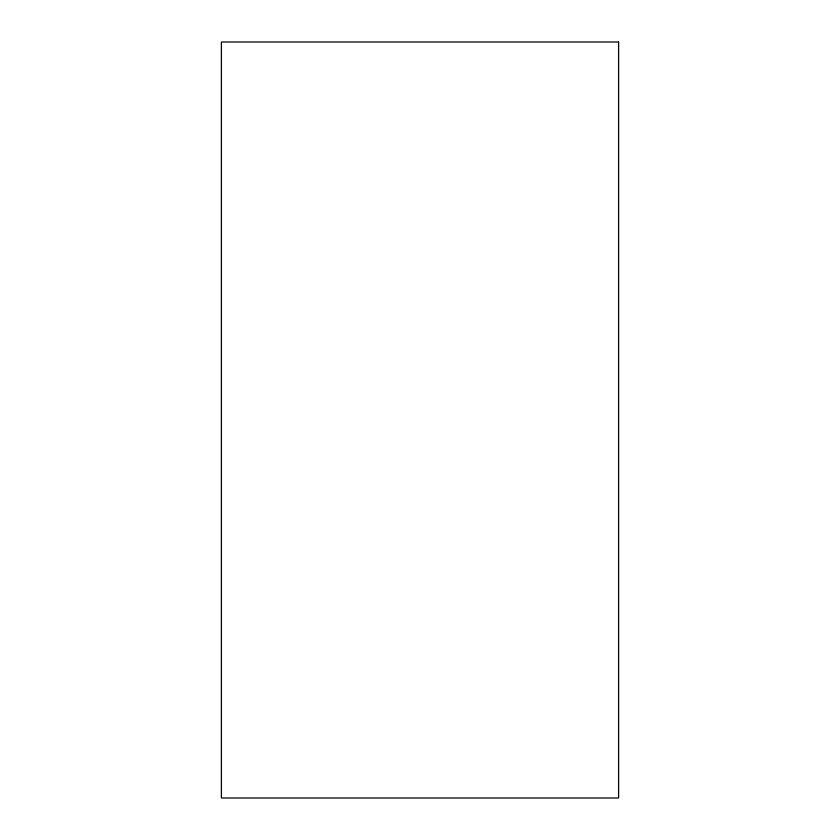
<?xml version="1.0" encoding="UTF-8"?>
<svg xmlns="http://www.w3.org/2000/svg" width="840" height="840" viewBox="0 0 840 840"><rect width="100%" height="100%" fill="white"/><g stroke="black" fill="none" stroke-linecap="round" stroke-linejoin="round"><path stroke-width="1.26" d="M618.607 42L221.393 42L221.393 798L618.607 798L618.607 42"/></g></svg>
